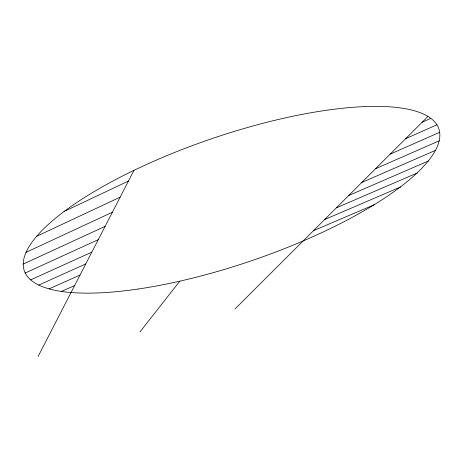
<?xml version="1.0" encoding="UTF-8"?>
<svg xmlns="http://www.w3.org/2000/svg" width="463" height="463" viewBox="0 0 463 463"><rect width="100%" height="100%" fill="white"/><g stroke="black" fill="none" stroke-linecap="round" stroke-linejoin="round"><path stroke-width="0.69" d="M38.105 356.464L133.946 170.372M140.005 331.884L179.777 281.191M235.001 308.971L427.881 116.508M63.987 211.522L128.448 181.045M36.554 236.321L120.143 197.169M25.957 252.37L112.376 212.251M23.15 264.107L105.095 226.384M25.176 273.037L98.26 239.66M30.627 279.884L91.824 252.156M38.753 285.075L85.765 263.927M49.107 288.866L80.035 275.051M422.158 122.22L430.706 118.401M61.429 291.418L74.618 285.567M405.686 138.657L436.84 124.836M390.182 154.127L439.647 132.32M375.568 168.711L439.237 140.81M361.765 182.48L435.567 150.33M348.714 195.508L428.402 160.985M336.352 207.841L417.157 173.023M324.621 219.543L400.483 187.029M313.486 230.661L374.66 204.565M138.026 289.045A219.097 64.178 -18.9 0 0 439.514 131.533A219.097 64.178 -18.9 0 0 116.989 178.874A219.097 64.178 -18.9 0 0 138.026 289.045"/></g></svg>
